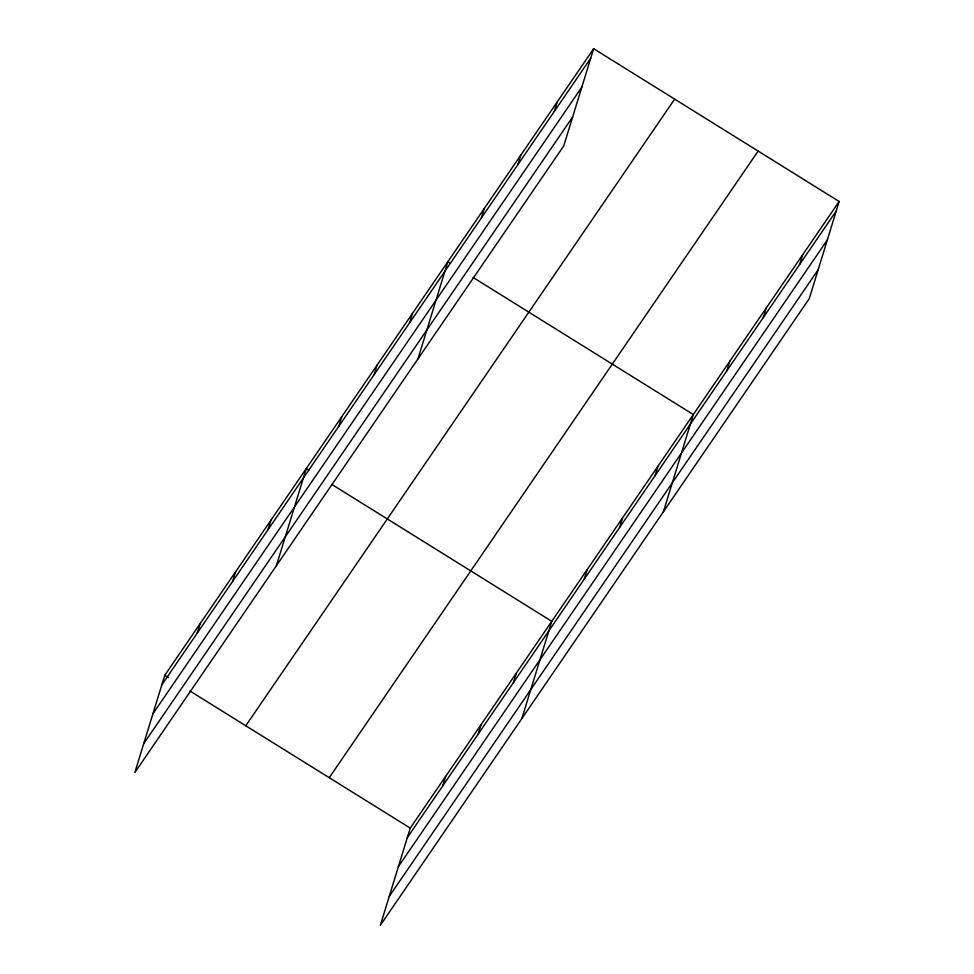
<?xml version="1.0" encoding="UTF-8"?>
<svg xmlns="http://www.w3.org/2000/svg" width="974" height="974" viewBox="0 0 974 974"><rect width="100%" height="100%" fill="white"/><g stroke="black" fill="none" stroke-linecap="round" stroke-linejoin="round"><path stroke-width="1.46" d="M593.653 48.7L164.752 675.323L134.85 772.516L563.751 145.893L593.653 48.7L839.15 201.484L809.248 298.677L380.347 925.3L410.249 828.107L839.15 201.484M197.211 633.149L200.133 623.628M232.591 581.454L235.525 571.933M267.972 529.759L270.906 520.238M276.385 565.724L306.286 468.543L308.819 470.113M338.745 426.368L341.679 416.848M374.126 374.673L377.06 365.14M409.518 322.978L412.44 313.445M417.931 358.943L447.833 261.75L450.365 263.333M481.351 218.018L484.285 208.485M517.815 164.752L520.737 155.231M554.267 111.486L557.201 101.966M442.695 785.945L445.629 776.412M478.088 734.238L481.01 724.717M513.468 682.543L516.403 673.022M521.881 718.52L551.783 621.327L331.61 484.297M584.242 579.153L587.164 569.632M619.622 527.458L622.556 517.924M655.003 475.762L657.937 466.229M663.416 511.727L693.318 414.534L473.145 277.505M726.847 370.802L729.782 361.269M763.299 317.536L766.234 308.015M799.764 264.271L802.686 254.75M161.818 684.856L590.719 58.221M152.918 713.784L581.819 87.161M143.75 743.588L572.651 116.965M245.765 725.74L674.665 99.117M329.236 777.69L758.137 151.067M407.315 837.64L836.216 211.017M398.415 866.568L827.316 239.945M389.247 896.372L818.148 269.749M164.752 675.323L168.551 677.685M190.064 691.077L410.249 828.107"/></g></svg>
